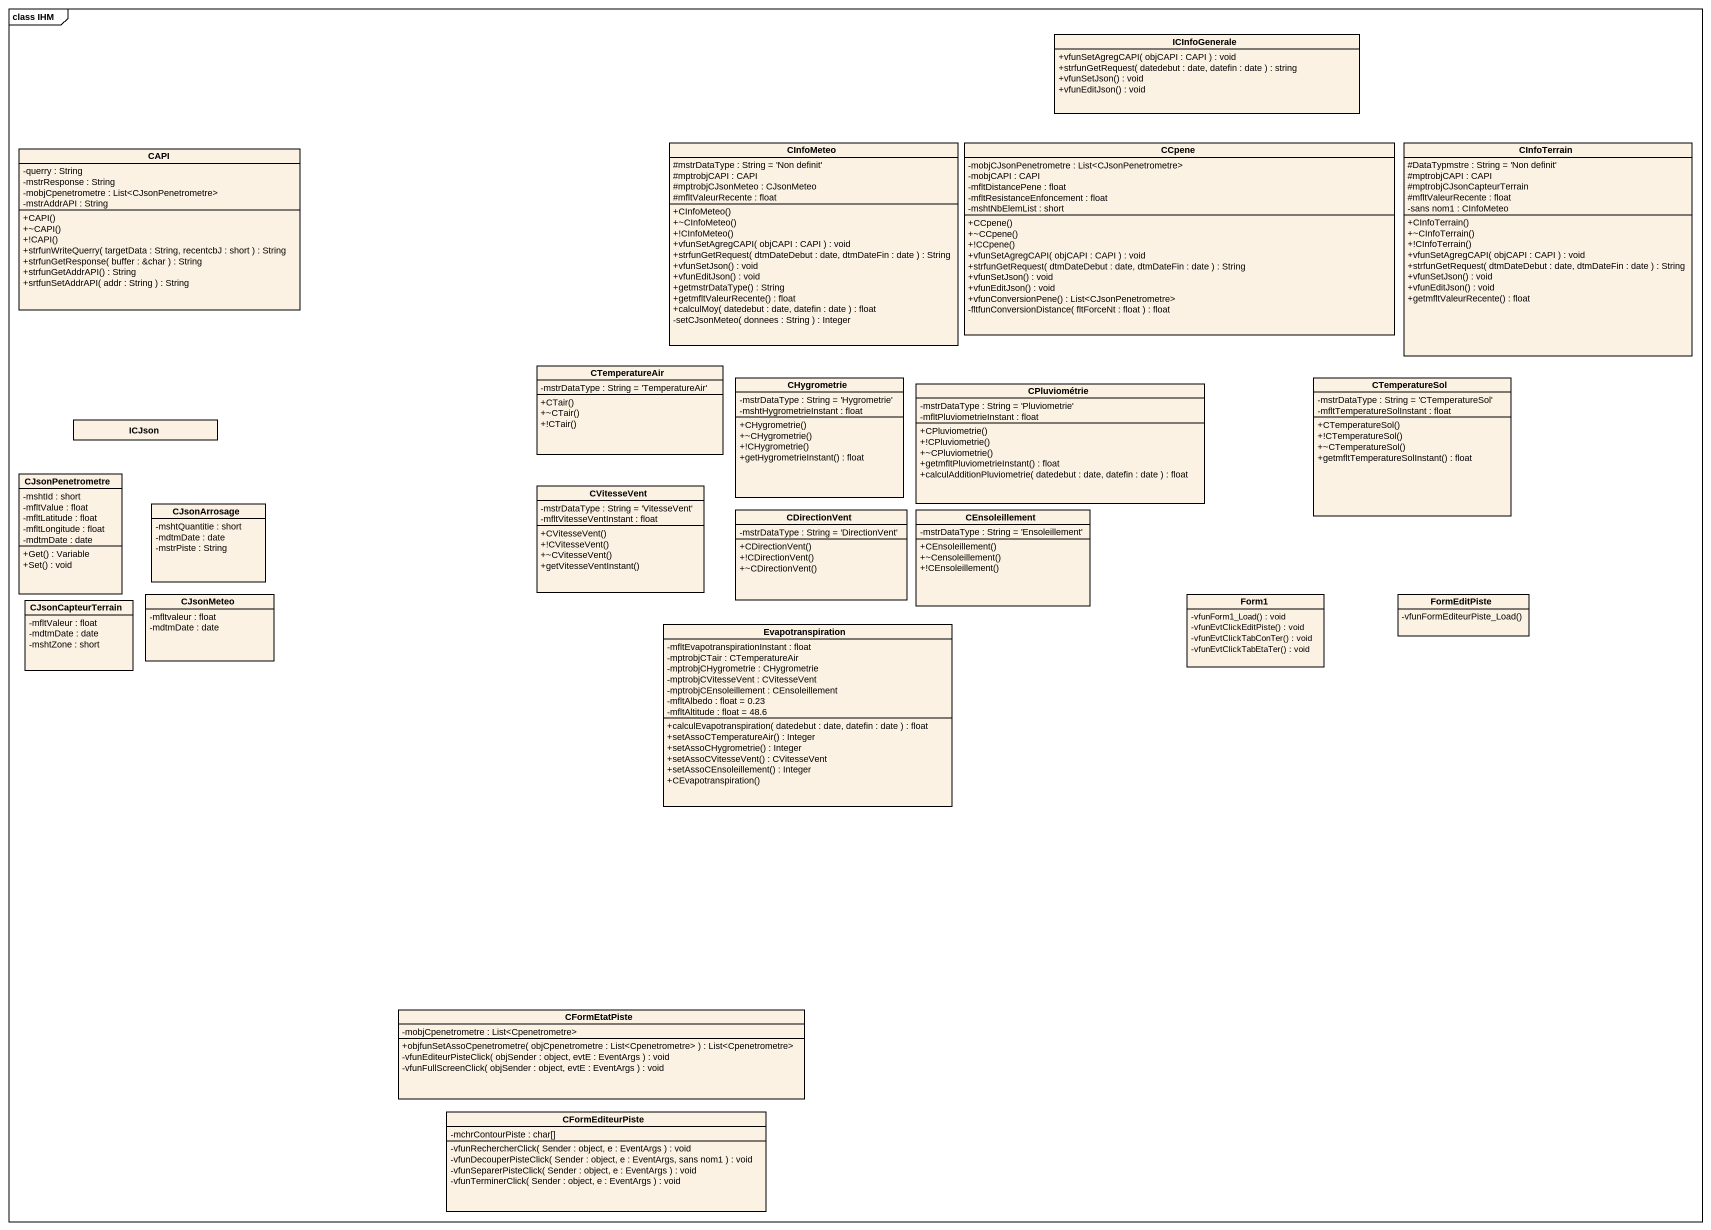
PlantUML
@startuml
mainframe class IHM
hide circle
hide empty members
skinparam classAttributeIconSize 0
class ICInfoGenerale {
  +vfunSetAgregCAPI( objCAPI : CAPI ) : void
  +strfunGetRequest( datedebut : date, datefin : date ) : string
  +vfunSetJson() : void
  +vfunEditJson() : void
}
class CAPI {
  -querry : String
  -mstrResponse : String
  -mobjCpenetrometre : List<CJsonPenetrometre>
  -mstrAddrAPI : String
  +CAPI()
  +~CAPI()
  +!CAPI()
  +strfunWriteQuerry( targetData : String, recentcbJ : short ) : String
  +strfunGetResponse( buffer : &char ) : String
  +strfunGetAddrAPI() : String
  +srtfunSetAddrAPI( addr : String ) : String
}
class CInfoMeteo {
  #mstrDataType : String = 'Non definit'
  #mptrobjCAPI : CAPI
  #mptrobjCJsonMeteo : CJsonMeteo
  #mfltValeurRecente : float
  +CInfoMeteo()
  +~CInfoMeteo()
  +!CInfoMeteo()
  +vfunSetAgregCAPI( objCAPI : CAPI ) : void
  +strfunGetRequest( dtmDateDebut : date, dtmDateFin : date ) : String
  +vfunSetJson() : void
  +vfunEditJson() : void
  +getmstrDataType() : String
  +getmfltValeurRecente() : float
  +calculMoy( datedebut : date, datefin : date ) : float
  -setCJsonMeteo( donnees : String ) : Integer
}
class CCpene {
  -mobjCJsonPenetrometre : List<CJsonPenetrometre>
  -mobjCAPI : CAPI
  -mfltDistancePene : float
  -mfltResistanceEnfoncement : float
  -mshtNbElemList : short
  +CCpene()
  +~CCpene()
  +!CCpene()
  +vfunSetAgregCAPI( objCAPI : CAPI ) : void
  +strfunGetRequest( dtmDateDebut : date, dtmDateFin : date ) : String
  +vfunSetJson() : void
  +vfunEditJson() : void
  +vfunConversionPene() : List<CJsonPenetrometre>
  -fltfunConversionDistance( fltForceNt : float ) : float
}
class CInfoTerrain {
  #DataTypmstre : String = 'Non definit'
  #mptrobjCAPI : CAPI
  #mptrobjCJsonCapteurTerrain
  #mfltValeurRecente : float
  -sans nom1 : CInfoMeteo
  +CInfoTerrain()
  +~CInfoTerrain()
  +!CInfoTerrain()
  +vfunSetAgregCAPI( objCAPI : CAPI ) : void
  +strfunGetRequest( dtmDateDebut : date, dtmDateFin : date ) : String
  +vfunSetJson() : void
  +vfunEditJson() : void
  +getmfltValeurRecente() : float
}
class CTemperatureAir {
  -mstrDataType : String = 'TemperatureAir'
  +CTair()
  +~CTair()
  +!CTair()
}
class CHygrometrie {
  -mstrDataType : String = 'Hygrometrie'
  -mshtHygrometrieInstant : float
  +CHygrometrie()
  +~CHygrometrie()
  +!CHygrometrie()
  +getHygrometrieInstant() : float
}
class CPluviométrie {
  -mstrDataType : String = 'Pluviometrie'
  -mfltPluviometrieInstant : float
  +CPluviometrie()
  +!CPluviometrie()
  +~CPluviometrie()
  +getmfltPluviometrieInstant() : float
  +calculAdditionPluviometrie( datedebut : date, datefin : date ) : float
}
class CTemperatureSol {
  -mstrDataType : String = 'CTemperatureSol'
  -mfltTemperatureSolInstant : float
  +CTemperatureSol()
  +!CTemperatureSol()
  +~CTemperatureSol()
  +getmfltTemperatureSolInstant() : float
}
class ICJson
class CJsonPenetrometre {
  -mshtId : short
  -mfltValue : float
  -mfltLatitude : float
  -mfltLongitude : float
  -mdtmDate : date
  +Get() : Variable
  +Set() : void
}
class CVitesseVent {
  -mstrDataType : String = 'VitesseVent'
  -mfltVitesseVentInstant : float
  +CVitesseVent()
  +!CVitesseVent()
  +~CVitesseVent()
  +getVitesseVentInstant()
}
class CJsonArrosage {
  -mshtQuantitie : short
  -mdtmDate : date
  -mstrPiste : String
}
class CDirectionVent {
  -mstrDataType : String = 'DirectionVent'
  +CDirectionVent()
  +!CDirectionVent()
  +~CDirectionVent()
}
class CEnsoleillement {
  -mstrDataType : String = 'Ensoleillement'
  +CEnsoleillement()
  +~Censoleillement()
  +!CEnsoleillement()
}
class CJsonCapteurTerrain {
  -mfltValeur : float
  -mdtmDate : date
  -mshtZone : short
}
class CJsonMeteo {
  -mfltvaleur : float
  -mdtmDate : date
}
class Form1 {
  -vfunForm1_Load() : void
  -vfunEvtClickEditPiste() : void
  -vfunEvtClickTabConTer() : void
  -vfunEvtClickTabEtaTer() : void
}
class FormEditPiste {
  -vfunFormEditeurPiste_Load()
}
class Evapotranspiration {
  -mfltEvapotranspirationInstant : float
  -mptrobjCTair : CTemperatureAir
  -mptrobjCHygrometrie : CHygrometrie
  -mptrobjCVitesseVent : CVitesseVent
  -mptrobjCEnsoleillement : CEnsoleillement
  -mfltAlbedo : float = 0.23
  -mfltAltitude : float = 48.6
  +calculEvapotranspiration( datedebut : date, datefin : date ) : float
  +setAssoCTemperatureAir() : Integer
  +setAssoCHygrometrie() : Integer
  +setAssoCVitesseVent() : CVitesseVent
  +setAssoCEnsoleillement() : Integer
  +CEvapotranspiration()
}
class CFormEtatPiste {
  -mobjCpenetrometre : List<Cpenetrometre>
  +objfunSetAssoCpenetrometre( objCpenetrometre : List<Cpenetrometre> ) : List<Cpenetrometre>
  -vfunEditeurPisteClick( objSender : object, evtE : EventArgs ) : void
  -vfunFullScreenClick( objSender : object, evtE : EventArgs ) : void
}
class CFormEditeurPiste {
  -mchrContourPiste : char[]
  -vfunRechercherClick( Sender : object, e : EventArgs ) : void
  -vfunDecouperPisteClick( Sender : object, e : EventArgs, sans nom1 ) : void
  -vfunSeparerPisteClick( Sender : object, e : EventArgs ) : void
  -vfunTerminerClick( Sender : object, e : EventArgs ) : void
}
@enduml
